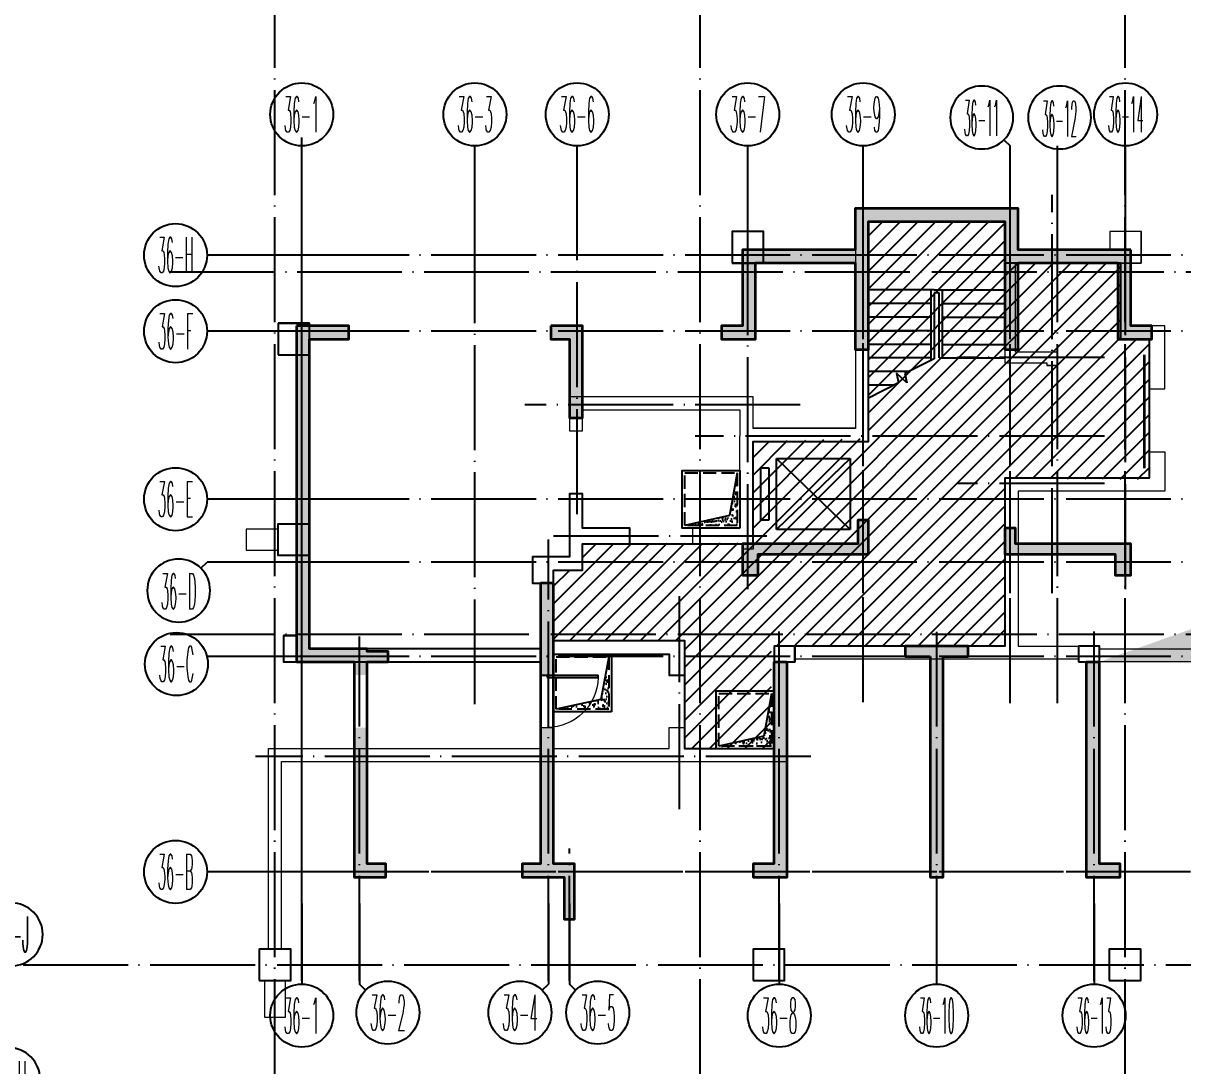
# Model space of a CAD drawing. Extents: x 115549 to 768939, y -502199 to 402497.
# Drawn here: x 383085 to 405184, y -378447 to -358583 of the extents above; entities that cross this region are included whole.
import ezdxf
from ezdxf.enums import TextEntityAlignment as Align

# ---------------------------------------------------------------- set-up
doc = ezdxf.new("R2010")
doc.units = 0
doc.header["$LTSCALE"] = 1000
doc.header["$MEASUREMENT"] = 0
doc.linetypes.add('DASH', pattern=[0.35, 0.25, -0.1])
doc.linetypes.add('DOTE', pattern=[2.42, 2, -0.2, 0.02, -0.2])
for name, color, linetype in [('AXIS', 3, 'Continuous'), ('AXIS_TEXT', 7, 'Continuous'), ('COLUMN', 9, 'Continuous'), ('DOOR_FIRE', 144, 'Continuous'), ('DOTE', 16, 'DOTE'), ('STAIR', 50, 'Continuous'), ('人防集水坑', 6, 'Continuous')]:
    doc.layers.add(name, color=color, linetype=linetype)
for name, color, linetype, lineweight in [('renWALL', 8, 'Continuous', 9), ('WALL', 150, 'Continuous', 30), ('主楼剪力墙', 212, 'Continuous', 5), ('砼墙', 3, 'Continuous', 35)]:
    doc.layers.add(name, color=color, linetype=linetype, lineweight=lineweight)
doc.styles.add('_TCH_AXIS', font='COMPLEX', dxfattribs={"bigfont": 'GBCBIG'})
doc.styles.add('COMPLEX', font='COMPLEX')

# ---------------------------------------------------------------- blocks, each defined once
blk = doc.blocks.new('qiangzh3333')
at = {"layer": 'COLUMN', "color": 8}
for points in [[(503201211, 3697141366), (503201811, 3697141366), (503201811, 3697141966), (503201211, 3697141966)], [(503192561, 3697139616), (503193161, 3697139616), (503193161, 3697140216), (503192561, 3697140216)], [(503202011, 3697133766), (503202411, 3697133766), (503202411, 3697134066), (503202011, 3697134066)], [(503207811, 3697133766), (503208211, 3697133766), (503208211, 3697134066), (503207811, 3697134066)], [(503192201, 3697127696), (503192801, 3697127696), (503192801, 3697128296), (503192201, 3697128296)], [(503201611, 3697127696), (503202211, 3697127696), (503202211, 3697128296), (503201611, 3697128296)], [(503208401, 3697127696), (503209001, 3697127696), (503209001, 3697128296), (503208401, 3697128296)]]:
    blk.add_lwpolyline(points, close=True, dxfattribs=at)
for points in [[(503208411, 3697141366), (503208611, 3697141366)], [(503193161, 3697133766), (503197561, 3697133766), (503197561, 3697133516), (503197811, 3697133516), (503197811, 3697133866), (503197811, 3697133916), (503200011, 3697133916), (503200011, 3697133516), (503200311, 3697133516), (503200311, 3697134166), (503197811, 3697134166), (503197811, 3697135266), (503197811, 3697135266), (503197811, 3697135516), (503198361, 3697135516), (503198361, 3697136016), (503199261, 3697136016), (503199261, 3697136316), (503198361, 3697136316), (503198361, 3697136966), (503198111, 3697136966), (503198111, 3697136166), (503198111, 3697135766), (503197811, 3697135766)], [(503197811, 3697135766), (503197411, 3697135766), (503197411, 3697135266), (503197561, 3697135266), (503197561, 3697134016), (503193161, 3697134016), (503193161, 3697134266), (503193161, 3697134266), (503193161, 3697135796), (503193161, 3697135796), (503192561, 3697135796), (503192561, 3697136396), (503193161, 3697136396), (503193161, 3697135796)], [(503192911, 3697135796), (503192911, 3697134266), (503192661, 3697134266), (503192661, 3697133766), (503193161, 3697133766)]]:
    blk.add_lwpolyline(points, dxfattribs=at)
at = {"layer": 'renWALL', "color": 8}
for points in [[(503208611, 3697141366), (503209011, 3697141366), (503209011, 3697141966), (503208411, 3697141966), (503208411, 3697141616), (503206661, 3697141616), (503206661, 3697142406), (503203561, 3697142406), (503203561, 3697138216), (503201611, 3697138216), (503201611, 3697138816), (503198111, 3697138816), (503198111, 3697138166), (503198361, 3697138166), (503198361, 3697138566), (503201361, 3697138566), (503201361, 3697138066)], [(503201611, 3697136166), (503201611, 3697137966), (503203811, 3697137966), (503203811, 3697142156), (503206411, 3697142156), (503206411, 3697141366), (503206411, 3697139466), (503207211, 3697139466), (503207211, 3697139416), (503207411, 3697139416), (503207411, 3697139666), (503206611, 3697139666), (503206611, 3697141366)], [(503208411, 3697141366), (503206411, 3697141366)], [(503208611, 3697139916), (503209161, 3697139916), (503209161, 3697138966), (503209461, 3697138966), (503209461, 3697140166), (503208861, 3697140166)], [(503201611, 3697136166), (503201611, 3697135916), (503201411, 3697135916), (503201411, 3697136016), (503200461, 3697136016), (503200461, 3697136316), (503201361, 3697136316), (503201361, 3697138066)], [(503207311, 3697137267), (503209161, 3697137267), (503209161, 3697137766), (503209461, 3697137766), (503209461, 3697137017), (503207311, 3697137017), (503206661, 3697137017), (503206661, 3697135816), (503206661, 3697134066), (503207811, 3697134066), (503207811, 3697133816), (503206511, 3697133816), (503202411, 3697133816)], [(503202411, 3697134066), (503206411, 3697134066), (503206411, 3697135816), (503206411, 3697137267)], [(503192561, 3697136296), (503191951, 3697136296), (503191951, 3697135896), (503192561, 3697135896)], [(503192376, 3697128296), (503192376, 3697132116), (503197561, 3697132116), (503197561, 3697132516), (503197811, 3697132516), (503197811, 3697132116), (503200011, 3697132116), (503200011, 3697132516), (503200311, 3697132516), (503200311, 3697132116), (503202011, 3697132116), (503202011, 3697134066)], [(503197561, 3697134016), (503197561, 3697134016)], [(503208211, 3697134016), (503216111, 3697134016), (503217111, 3697134016), (503217111, 3697133766), (503216111, 3697133766), (503208211, 3697133766)], [(503192626, 3697128296), (503192626, 3697131866), (503197711, 3697131866), (503200211, 3697131866), (503202261, 3697131866), (503202261, 3697133766)], [(503192301, 3697127696), (503192301, 3697127000), (503192701, 3697127000), (503192701, 3697127696)]]:
    blk.add_lwpolyline(points, dxfattribs=at)
blk = doc.blocks.new('zhuloujlqtiangchong')
at = {"layer": '主楼剪力墙'}
h = blk.add_hatch(color=253, dxfattribs=at)
h.dxf.hatch_style = 1
h.paths.add_polyline_path([(826057, 609471), (826057, 607821), (826057, 605271), (826307, 605271), (826307, 607821), (826307, 609471), (826782, 609471), (826782, 609671), (826182, 609671), (825582, 609671), (825582, 609471)], flags=17)
h.paths.add_polyline_path([(822782, 611271), (822782, 611421), (824882, 611421), (824882, 612071), (824682, 612071), (824682, 611621), (822482, 611621), (822482, 611271), (822482, 611021), (822782, 611021)])
h.paths.add_polyline_path([(829882, 617221), (828432, 617221), (827732, 617221), (827732, 618011), (824632, 618011), (824632, 617221), (823932, 617221), (822482, 617221), (822482, 616871), (822482, 615771), (822082, 615771), (822082, 615521), (822732, 615521), (822732, 616971), (823932, 616971), (824632, 616971), (824632, 615321), (824882, 615321), (824882, 617121), (824882, 617761), (827482, 617761), (827482, 617121), (827482, 615321), (827732, 615321), (827732, 616971), (828432, 616971), (829632, 616971), (829632, 616871), (829632, 615521), (830282, 615521), (830282, 615771), (829882, 615771), (829882, 616871)])
h.paths.add_polyline_path([(829882, 611271), (829882, 611621), (828382, 611621), (827682, 611621), (827682, 611921), (827482, 611921), (827482, 611421), (828382, 611421), (829582, 611421), (829582, 611271), (829582, 611021), (829882, 611021)])
h.paths.add_polyline_path([(833182, 615521), (833532, 615521), (833532, 615771), (832932, 615771), (832932, 614021), (833182, 614021)])
h.paths.add_polyline_path([(838182, 611171), (838182, 609621), (837182, 609621), (837182, 609371), (838282, 609371), (839382, 609371), (839382, 609621), (838382, 609621), (838382, 611171), (838582, 611171), (838582, 611371), (838282, 611371), (837982, 611371), (837982, 611171)])
h.paths.add_polyline_path([(837282, 605271), (837282, 607021), (837082, 607021), (837082, 605521), (836682, 605521), (836682, 605271)], flags=17)
h.paths.add_polyline_path([(818832, 615771), (818832, 615521), (819182, 615521), (819182, 614021), (819432, 614021), (819432, 615771)])
h.paths.add_polyline_path([(854082, 617221), (852632, 617221), (851932, 617221), (851932, 618011), (848832, 618011), (848832, 617221), (848132, 617221), (846682, 617221), (846682, 616871), (846682, 615771), (846282, 615771), (846282, 615521), (846932, 615521), (846932, 616971), (848132, 616971), (848832, 616971), (848832, 615321), (849082, 615321), (849082, 617121), (849082, 617761), (851682, 617761), (851682, 617121), (851682, 615321), (851932, 615321), (851932, 616971), (852632, 616971), (853832, 616971), (853832, 615521), (854482, 615521), (854482, 615771), (854082, 615771), (854082, 616871)])
h.paths.add_polyline_path([(848182, 611421), (849082, 611421), (849082, 611921), (848882, 611921), (848882, 611621), (848182, 611621), (846682, 611621), (846682, 611271), (846682, 611021), (846982, 611021), (846982, 611271), (846982, 611421)])
h.paths.add_polyline_path([(843032, 615771), (843032, 615521), (843382, 615521), (843382, 614021), (843632, 614021), (843632, 615771)])
h.paths.add_polyline_path([(839882, 605271), (839882, 605521), (839482, 605521), (839482, 607021), (839282, 607021), (839282, 605271)], flags=17)
h.paths.add_polyline_path([(850982, 609471), (850982, 609671), (850382, 609671), (849782, 609671), (849782, 609471), (850257, 609471), (850257, 607821), (850257, 605271), (850507, 605271), (850507, 607821), (850507, 609471)], flags=17)
h.paths.add_polyline_path([(854082, 611271), (854082, 611621), (851882, 611621), (851882, 612071), (851682, 612071), (851682, 611421), (853782, 611421), (853782, 611271), (853782, 611021), (854082, 611021)])
h.paths.add_polyline_path([(857382, 615521), (857732, 615521), (857732, 615771), (857132, 615771), (857132, 614021), (857382, 614021)])
h.paths.add_polyline_path([(838157, 615521), (838157, 613871), (838407, 613871), (838407, 615521), (839182, 615521), (839182, 615771), (837382, 615771), (837382, 615521)])
edge = h.paths.add_edge_path()
edge.add_line((823082, 609371), (823082, 605521))
edge.add_line((823082, 605521), (822682, 605521))
edge.add_line((822682, 605521), (822682, 605271))
edge.add_line((822682, 605271), (823332, 605271))
edge.add_line((823332, 605271), (823332, 609371))
edge.add_line((829032, 609371), (829032, 605271))
edge.add_line((829032, 605271), (829682, 605271))
edge.add_line((829682, 605271), (829682, 605521))
edge.add_line((829682, 605521), (829282, 605521))
edge.add_line((829282, 605521), (829282, 609371))
edge.add_line((833482, 610871), (833482, 609471))
edge.add_line((833482, 609471), (833482, 607021))
edge.add_line((833482, 607021), (833482, 605521))
edge.add_line((833482, 605521), (833182, 605521))
edge.add_line((833182, 605521), (832032, 605521))
edge.add_line((832032, 605521), (832032, 605271))
edge.add_line((832032, 605271), (833082, 605271))
edge.add_line((833082, 605271), (833082, 604471))
edge.add_line((833082, 604471), (833282, 604471))
edge.add_line((833282, 604471), (833282, 605271))
edge.add_line((833282, 605271), (833582, 605271))
edge.add_line((833582, 605271), (834082, 605271))
edge.add_line((834082, 605271), (834082, 605521))
edge.add_line((834082, 605521), (833732, 605521))
edge.add_line((833732, 605521), (833732, 607021))
edge.add_line((833732, 607021), (833732, 609471))
edge.add_line((833732, 609471), (833732, 610871))
edge.add_line((847282, 609371), (847282, 605521))
edge.add_line((847282, 605521), (846882, 605521))
edge.add_line((846882, 605521), (846882, 605271))
edge.add_line((846882, 605271), (847532, 605271))
edge.add_line((847532, 605271), (847532, 609371))
edge.add_line((842832, 610871), (842832, 609471))
edge.add_line((842832, 609471), (842832, 607021))
edge.add_line((842832, 607021), (842832, 605521))
edge.add_line((842832, 605521), (842482, 605521))
edge.add_line((842482, 605521), (842482, 605271))
edge.add_line((842482, 605271), (842982, 605271))
edge.add_line((842982, 605271), (843282, 605271))
edge.add_line((843282, 605271), (843282, 604471))
edge.add_line((843282, 604471), (843482, 604471))
edge.add_line((843482, 604471), (843482, 605521))
edge.add_line((843482, 605521), (843082, 605521))
edge.add_line((843082, 605521), (843082, 607021))
edge.add_line((843082, 607021), (843082, 609471))
edge.add_line((843082, 609471), (843082, 610871))
edge.add_line((857682, 610871), (857682, 609471))
edge.add_line((857682, 609471), (857682, 607021))
edge.add_line((857682, 607021), (857682, 605521))
edge.add_line((857682, 605521), (857382, 605521))
edge.add_line((857382, 605521), (856332, 605521))
edge.add_line((856332, 605521), (856332, 605271))
edge.add_line((856332, 605271), (857282, 605271))
edge.add_line((857282, 605271), (857282, 604471))
edge.add_line((857282, 604471), (857482, 604471))
edge.add_line((857482, 604471), (857482, 605271))
edge.add_line((857482, 605271), (857782, 605271))
edge.add_line((857782, 605271), (858282, 605271))
edge.add_line((858282, 605271), (858282, 605521))
edge.add_line((858282, 605521), (857932, 605521))
edge.add_line((857932, 605521), (857932, 607021))
edge.add_line((857932, 607021), (857932, 609471))
edge.add_line((857932, 609471), (857932, 610871))
edge.add_line((853232, 609371), (853232, 605271))
edge.add_line((853232, 605271), (853882, 605271))
edge.add_line((853882, 605271), (853882, 605521))
edge.add_line((853882, 605521), (853482, 605521))
edge.add_line((853482, 605521), (853482, 609371))
h.paths.add_polyline_path([(861232, 608024), (861482, 608024), (861482, 609371), (862582, 609371), (862582, 615771), (861582, 615771), (861582, 615521), (862332, 615521), (862332, 609621), (861232, 609621), (861232, 609571), (860832, 609571), (860832, 609371), (861232, 609371)])
h.paths.add_polyline_path([(861482, 607224), (861232, 607224), (861232, 605521), (860882, 605521), (860882, 605271), (861482, 605271)])
h.paths.add_polyline_path([(815082, 609121), (815332, 609121), (815332, 609371), (815732, 609371), (815732, 609571), (815332, 609571), (815332, 609621), (814232, 609621), (814232, 615521), (814982, 615521), (814982, 615771), (813982, 615771), (813982, 609371), (815082, 609371)])
h.paths.add_polyline_path([(815332, 608121), (815082, 608121), (815082, 605271), (815682, 605271), (815682, 605521), (815332, 605521)])
h.paths.add_polyline_path([(818882, 608121), (818632, 608121), (818632, 605521), (818282, 605521), (818282, 605271), (819082, 605271), (819082, 604471), (819282, 604471), (819282, 605521), (818882, 605521)])
h.paths.add_polyline_path([(818632, 609121), (818882, 609121), (818882, 610871), (818632, 610871)])
h = blk.add_hatch(color=253, dxfattribs=at)
h.dxf.hatch_style = 1
h.paths.add_polyline_path([(826057, 609471), (826057, 607821), (826057, 605271), (826307, 605271), (826307, 607821), (826307, 609471), (826782, 609471), (826782, 609671), (826182, 609671), (825582, 609671), (825582, 609471)])
h.paths.add_polyline_path([(822782, 611271), (822782, 611421), (824882, 611421), (824882, 612071), (824682, 612071), (824682, 611621), (822482, 611621), (822482, 611271), (822482, 611021), (822782, 611021)])
h.paths.add_polyline_path([(829882, 611271), (829882, 611621), (828382, 611621), (827682, 611621), (827682, 611921), (827482, 611921), (827482, 611421), (828382, 611421), (829582, 611421), (829582, 611271), (829582, 611021), (829882, 611021)])
h.paths.add_polyline_path([(838182, 611171), (838182, 609621), (837182, 609621), (837182, 609371), (838282, 609371), (839382, 609371), (839382, 609621), (838382, 609621), (838382, 611171), (838582, 611171), (838582, 611371), (838282, 611371), (837982, 611371), (837982, 611171)])
h.paths.add_polyline_path([(837282, 605271), (837282, 607021), (837082, 607021), (837082, 605521), (836682, 605521), (836682, 605271)])
h.paths.add_polyline_path([(848182, 611421), (849082, 611421), (849082, 611921), (848882, 611921), (848882, 611621), (848182, 611621), (846682, 611621), (846682, 611271), (846682, 611021), (846982, 611021), (846982, 611271), (846982, 611421)])
h.paths.add_polyline_path([(839882, 605271), (839882, 605521), (839482, 605521), (839482, 607021), (839282, 607021), (839282, 605271)])
h.paths.add_polyline_path([(850982, 609471), (850982, 609671), (850382, 609671), (849782, 609671), (849782, 609471), (850257, 609471), (850257, 607821), (850257, 605271), (850507, 605271), (850507, 607821), (850507, 609471)])
h.paths.add_polyline_path([(854082, 611271), (854082, 611621), (851882, 611621), (851882, 612071), (851682, 612071), (851682, 611421), (853782, 611421), (853782, 611271), (853782, 611021), (854082, 611021)])
h.paths.add_polyline_path([(857682, 610871), (857932, 610871), (857932, 609471), (857932, 607021), (857932, 605521), (858282, 605521), (858282, 605271), (857782, 605271), (857482, 605271), (857482, 604471), (857282, 604471), (857282, 605271), (856332, 605271), (856332, 605521), (857382, 605521), (857682, 605521), (857682, 607021), (857682, 609471)])
h.paths.add_polyline_path([(853232, 609371), (853482, 609371), (853482, 605521), (853882, 605521), (853882, 605271), (853232, 605271)])
h.paths.add_polyline_path([(847282, 609371), (847532, 609371), (847532, 605271), (846882, 605271), (846882, 605521), (847282, 605521)])
h.paths.add_polyline_path([(842832, 610871), (843082, 610871), (843082, 609471), (843082, 607021), (843082, 605521), (843482, 605521), (843482, 604471), (843282, 604471), (843282, 605271), (842982, 605271), (842482, 605271), (842482, 605521), (842832, 605521), (842832, 607021), (842832, 609471)])
h.paths.add_polyline_path([(833482, 610871), (833732, 610871), (833732, 609471), (833732, 607021), (833732, 605521), (834082, 605521), (834082, 605271), (833582, 605271), (833282, 605271), (833282, 604471), (833082, 604471), (833082, 605271), (832032, 605271), (832032, 605521), (833182, 605521), (833482, 605521), (833482, 607021), (833482, 609471)])
h.paths.add_polyline_path([(829032, 609371), (829282, 609371), (829282, 605521), (829682, 605521), (829682, 605271), (829032, 605271)])
h.paths.add_polyline_path([(823082, 609371), (823332, 609371), (823332, 605271), (822682, 605271), (822682, 605521), (823082, 605521)])
blk = doc.blocks.new('asdfqwer')
at = {"ltscale": 10}
h = blk.add_hatch(dxfattribs=at)
h.set_pattern_fill('AR-SAND', color=6, scale=50, style=0)
h.set_pattern_definition([(37.5, (0, 0), (-4.000078, 122.35331), [0, -96.52, 0, -107.95, 0, -103.1875]), (7.5, (0, 0), (112.38082, 179.206275), [0, -52.07, 0, -86.995, 0, -33.3375]), (327.5, (-78.1, 0), (197.748093, 0.359296), [0, -31.75, 0, -114.3, 0, -149.225]), (317.5, (-78.1, 0), (190.889113, 55.73233), [0, -15.875, 0, -74.93, 0, -85.725])])
h.paths.add_polyline_path([(477311, 229084), (476311, 229084), (476311, 228084), (476458, 228897)])
at = {"color": 6}
for p, q in [((476458, 228897), (477311, 229084)), ((476311, 228084), (476458, 228897))]:
    blk.add_line(p, q, dxfattribs=at)
blk.add_lwpolyline([(476261, 229134), (477361, 229134), (477361, 228034), (476261, 228034)], close=True, dxfattribs=at)
at = {"color": 6, "linetype": 'DASH'}
blk.add_lwpolyline([(476311, 229084), (477311, 229084), (477311, 228084), (476311, 228084)], close=True, dxfattribs=at)
blk = doc.blocks.new('$DorLib2D$00000001')
for p, q in [((0.45, 0.975), (0.5, 0.975)), ((0.45, 0), (0.45, 0.975)), ((0.5, 0), (0.5, 0.975)), ((0.5, 0), (0.45, 0))]:
    blk.add_line(p, q)
at = {"lineweight": 13}
blk.add_arc((0.475, 0), 0.975, 91.4693, 180, dxfattribs=at)
blk = doc.blocks.new('_AXISO')
blk.add_circle((0, 0), 0.5)
at = {"layer": 'AXIS_TEXT', "style": 'COMPLEX', "width": 1.041667}
blk.add_attdef('A', text='', height=0.56, dxfattribs=at).set_placement((-0.25, -0.28), (0.25, -0.28), align=Align.FIT)
blk = doc.blocks.new('36-8')
at = {"layer": 'AXIS'}
for p, q in [((2278603, -1099330), (2278603, -1100868)), ((2279703, -1099330), (2279703, -1100868)), ((2279703, -1099330), (2279703, -1100868)), ((2283303, -1099330), (2283303, -1100868)), ((2283303, -1099330), (2283303, -1100868)), ((2283703, -1099330), (2283703, -1100868)), ((2287703, -1099330), (2287703, -1100868)), ((2290703, -1099330), (2290703, -1100868)), ((2293703, -1099330), (2293703, -1100868)), ((2279820, -1100985), (2279703, -1100868)), ((2283186, -1100985), (2283303, -1100868)), ((2283820, -1100985), (2283703, -1100868))]:
    blk.add_line(p, q, dxfattribs=at)
ref = blk.add_blockref('_AXISO', (2278603, -1101468), dxfattribs=dict(at, xscale=1200, yscale=1200, zscale=1200))
ref.add_attrib('A', '36-1', dxfattribs={"layer": 'AXIS_TEXT', "height": 678.8, "style": '_TCH_AXIS', "width": 0.283784}).set_placement((2278264, -1101808), (2278943, -1101808), align=Align.FIT)
ref = blk.add_blockref('_AXISO', (2280245, -1101410), dxfattribs=dict(at, xscale=1200, yscale=1200, zscale=1200))
ref.add_attrib('A', '36-2', dxfattribs={"layer": 'AXIS_TEXT', "height": 678.8, "style": '_TCH_AXIS', "width": 0.265823}).set_placement((2279905, -1101749), (2280584, -1101749), align=Align.FIT)
ref = blk.add_blockref('_AXISO', (2282762, -1101410), dxfattribs=dict(at, xscale=1200, yscale=1200, zscale=1200))
ref.add_attrib('A', '36-4', dxfattribs={"layer": 'AXIS_TEXT', "height": 678.8, "style": '_TCH_AXIS', "width": 0.259259}).set_placement((2282422, -1101749), (2283101, -1101749), align=Align.FIT)
ref = blk.add_blockref('_AXISO', (2284245, -1101410), dxfattribs=dict(at, xscale=1200, yscale=1200, zscale=1200))
ref.add_attrib('A', '36-5', dxfattribs={"layer": 'AXIS_TEXT', "height": 678.8, "style": '_TCH_AXIS', "width": 0.265823}).set_placement((2283905, -1101749), (2284584, -1101749), align=Align.FIT)
ref = blk.add_blockref('_AXISO', (2287703, -1101468), dxfattribs=dict(at, xscale=1200, yscale=1200, zscale=1200))
ref.add_attrib('A', '36-8', dxfattribs={"layer": 'AXIS_TEXT', "height": 678.8, "style": '_TCH_AXIS', "width": 0.265823}).set_placement((2287364, -1101808), (2288043, -1101808), align=Align.FIT)
ref = blk.add_blockref('_AXISO', (2290703, -1101468), dxfattribs=dict(at, xscale=1200, yscale=1200, zscale=1200))
ref.add_attrib('A', '36-10', dxfattribs={"layer": 'AXIS_TEXT', "height": 678.8, "style": '_TCH_AXIS', "width": 0.223404}).set_placement((2290364, -1101808), (2291043, -1101808), align=Align.FIT)
ref = blk.add_blockref('_AXISO', (2293703, -1101468), dxfattribs=dict(at, xscale=1200, yscale=1200, zscale=1200))
ref.add_attrib('A', '36-13', dxfattribs={"layer": 'AXIS_TEXT', "height": 678.8, "style": '_TCH_AXIS', "width": 0.223404}).set_placement((2293364, -1101808), (2294043, -1101808), align=Align.FIT)
blk = doc.blocks.new('36-14')
at = {"layer": 'AXIS'}
for p, q in [((2271717, -1117220), (2268717, -1117220)), ((2271717, -1117220), (2268717, -1117220)), ((2271717, -1117220), (2268717, -1117220)), ((2271717, -1117220), (2268717, -1117220)), ((2271717, -1118670), (2268717, -1118670)), ((2271717, -1118670), (2268717, -1118670)), ((2271717, -1118670), (2268717, -1118670)), ((2271717, -1121870), (2268717, -1121870)), ((2271717, -1121870), (2268717, -1121870)), ((2268600, -1123187), (2268717, -1123070)), ((2271717, -1123070), (2268717, -1123070)), ((2271717, -1123070), (2268717, -1123070)), ((2271717, -1124870), (2268717, -1124870)), ((2271717, -1124870), (2268717, -1124870)), ((2271717, -1128970), (2268717, -1128970)), ((2271717, -1128970), (2268717, -1128970))]:
    blk.add_line(p, q, dxfattribs=at)
ref = blk.add_blockref('_AXISO', (2268117, -1117220), dxfattribs=dict(at, xscale=1200, yscale=1200, zscale=1200))
ref.add_attrib('A', '36-H', dxfattribs={"layer": 'AXIS_TEXT', "height": 678.8, "style": '_TCH_AXIS', "width": 0.247059}).set_placement((2267778, -1117559), (2268457, -1117559), align=Align.FIT)
ref = blk.add_blockref('_AXISO', (2268117, -1118670), dxfattribs=dict(at, xscale=1200, yscale=1200, zscale=1200))
ref.add_attrib('A', '36-F', dxfattribs={"layer": 'AXIS_TEXT', "height": 678.8, "style": '_TCH_AXIS', "width": 0.259259}).set_placement((2267778, -1119009), (2268457, -1119009), align=Align.FIT)
ref = blk.add_blockref('_AXISO', (2268117, -1121870), dxfattribs=dict(at, xscale=1200, yscale=1200, zscale=1200))
ref.add_attrib('A', '36-E', dxfattribs={"layer": 'AXIS_TEXT', "height": 678.8, "style": '_TCH_AXIS', "width": 0.259259}).set_placement((2267778, -1122209), (2268457, -1122209), align=Align.FIT)
ref = blk.add_blockref('_AXISO', (2268176, -1123611), dxfattribs=dict(at, xscale=-1200, yscale=1200, zscale=1200, rotation=180))
ref.add_attrib('A', '36-D', dxfattribs={"layer": 'AXIS_TEXT', "height": 678.8, "style": '_TCH_AXIS', "width": 0.256098}).set_placement((2267837, -1123965), (2268515, -1123965), align=Align.FIT)
ref = blk.add_blockref('_AXISO', (2268134, -1125011), dxfattribs=dict(at, xscale=1200, yscale=1200, zscale=1200))
ref.add_attrib('A', '36-C', dxfattribs={"layer": 'AXIS_TEXT', "height": 678.8, "style": '_TCH_AXIS', "width": 0.2625}).set_placement((2267795, -1125351), (2268474, -1125351), align=Align.FIT)
ref = blk.add_blockref('_AXISO', (2268117, -1128970), dxfattribs=dict(at, xscale=1200, yscale=1200, zscale=1200))
ref.add_attrib('A', '36-B', dxfattribs={"layer": 'AXIS_TEXT', "height": 678.8, "style": '_TCH_AXIS', "width": 0.256098}).set_placement((2267778, -1129309), (2268457, -1129309), align=Align.FIT)
blk = doc.blocks.new('31-4')
at = {"layer": 'AXIS'}
for p, q in [((2486657, -845714), (2490657, -845714)), ((2490774, -848797), (2490657, -848914)), ((2486657, -848914), (2490657, -848914)), ((2486657, -850414), (2490657, -850414)), ((2490774, -850531), (2490657, -850414)), ((2486657, -854014), (2490657, -854014)), ((2490774, -853897), (2490657, -854014)), ((2486657, -855414), (2490657, -855414)), ((2490774, -855297), (2490657, -855414)), ((2486657, -856564), (2490657, -856564)), ((2490657, -859764), (2490864, -859525)), ((2486657, -859764), (2490657, -859764)), ((2486657, -860564), (2490657, -860564))]:
    blk.add_line(p, q, dxfattribs=at)
ref = blk.add_blockref('_AXISO', (2491249, -845615), dxfattribs=dict(at, xscale=-1200, yscale=1200, zscale=1200))
ref.add_attrib('A', '31-J', dxfattribs={"layer": 'AXIS_TEXT', "height": 678.8, "style": '_TCH_AXIS', "width": 0.295775}).set_placement((2490909, -845954), (2491588, -845954), align=Align.FIT)
ref = blk.add_blockref('_AXISO', (2491198, -848372), dxfattribs=dict(at, xscale=-1200, yscale=1200, zscale=1200))
ref.add_attrib('A', '31-H', dxfattribs={"layer": 'AXIS_TEXT', "height": 678.8, "style": '_TCH_AXIS', "width": 0.2625}).set_placement((2490859, -848712), (2491538, -848712), align=Align.FIT)
ref = blk.add_blockref('_AXISO', (2491198, -850955), dxfattribs=dict(at, xscale=1200, yscale=1200, zscale=1200, rotation=180))
ref.add_attrib('A', '31-G', dxfattribs={"layer": 'AXIS_TEXT', "height": 678.8, "style": '_TCH_AXIS', "width": 0.269231}).set_placement((2490859, -851305), (2491538, -851305), align=Align.FIT)
ref = blk.add_blockref('_AXISO', (2491198, -853472), dxfattribs=dict(at, xscale=-1200, yscale=1200, zscale=1200))
ref.add_attrib('A', '31-F', dxfattribs={"layer": 'AXIS_TEXT', "height": 678.8, "style": '_TCH_AXIS', "width": 0.276316}).set_placement((2490859, -853812), (2491538, -853812), align=Align.FIT)
ref = blk.add_blockref('_AXISO', (2491198, -854872), dxfattribs=dict(at, xscale=-1200, yscale=1200, zscale=1200))
ref.add_attrib('A', '31-E', dxfattribs={"layer": 'AXIS_TEXT', "height": 678.8, "style": '_TCH_AXIS', "width": 0.276316}).set_placement((2490859, -855212), (2491538, -855212), align=Align.FIT)
ref = blk.add_blockref('_AXISO', (2491257, -856581), dxfattribs=dict(at, xscale=-1200, yscale=1200, zscale=1200))
ref.add_attrib('A', '31-D', dxfattribs={"layer": 'AXIS_TEXT', "height": 678.8, "style": '_TCH_AXIS', "width": 0.272727}).set_placement((2490917, -856921), (2491596, -856921), align=Align.FIT)
ref = blk.add_blockref('_AXISO', (2491257, -859072), dxfattribs=dict(at, xscale=1200, yscale=1200, zscale=1200, rotation=180))
ref.add_attrib('A', '31-C', dxfattribs={"layer": 'AXIS_TEXT', "height": 678.8, "style": '_TCH_AXIS', "width": 0.28}).set_placement((2490917, -859422), (2491596, -859422), align=Align.FIT)
ref = blk.add_blockref('_AXISO', (2491257, -860545), dxfattribs=dict(at, xscale=-1200, yscale=1200, zscale=1200))
ref.add_attrib('A', '31-B', dxfattribs={"layer": 'AXIS_TEXT', "height": 678.8, "style": '_TCH_AXIS', "width": 0.272727}).set_placement((2490917, -860884), (2491596, -860884), align=Align.FIT)
blk = doc.blocks.new('gangjinhunningtuqiang')
at = {"layer": '砼墙', "color": 8}
for p, q in [((818882, 610871), (818632, 610871)), ((823082, 609371), (823332, 609371)), ((829032, 609371), (829282, 609371))]:
    blk.add_line(p, q, dxfattribs=at)
for points in [[(829882, 617221), (828432, 617221), (827732, 617221), (827732, 618011), (824632, 618011), (824632, 617221), (823932, 617221), (822482, 617221), (822482, 616871), (822482, 615771), (822082, 615771), (822082, 615521), (822732, 615521), (822732, 616971), (823932, 616971), (824632, 616971), (824632, 615321), (824882, 615321), (824882, 617121), (824882, 617761), (827482, 617761), (827482, 617121), (827482, 615321), (827732, 615321), (827732, 616971), (828432, 616971), (829632, 616971), (829632, 616871), (829632, 615521), (830282, 615521), (830282, 615771), (829882, 615771), (829882, 616871)], [(813982, 615771), (813982, 613871), (813982, 609371), (815082, 609371), (815082, 609171), (815082, 607271), (815082, 605271), (815682, 605271), (815682, 605521), (815332, 605521), (815332, 607271), (815332, 609171), (815332, 609371), (815732, 609371), (815732, 609571), (815332, 609571), (815332, 609621), (814232, 609621), (814232, 613871), (814232, 615521), (814982, 615521), (814982, 615771)], [(818832, 615771), (818832, 615521), (819182, 615521), (819182, 614021), (819432, 614021), (819432, 615771)], [(822782, 611271), (822782, 611421), (824882, 611421), (824882, 612071), (824682, 612071), (824682, 611621), (822482, 611621), (822482, 611271), (822482, 611021), (822782, 611021)], [(829882, 611271), (829882, 611621), (828382, 611621), (827682, 611621), (827682, 611921), (827482, 611921), (827482, 611421), (828382, 611421), (829582, 611421), (829582, 611271), (829582, 611021), (829882, 611021)], [(826057, 609471), (826057, 607821), (826057, 605271), (826307, 605271), (826307, 607821), (826307, 609471), (826782, 609471), (826782, 609671), (826182, 609671), (825582, 609671), (825582, 609471)]]:
    blk.add_lwpolyline(points, close=True, dxfattribs=at)
for points in [[(818632, 610871), (818632, 609471), (818632, 607021), (818632, 605521), (818282, 605521), (818282, 605271), (818782, 605271), (819082, 605271), (819082, 604471), (819282, 604471), (819282, 605521), (818882, 605521), (818882, 607021), (818882, 609471), (818882, 610871)], [(823082, 609371), (823082, 605521), (822682, 605521), (822682, 605271), (823332, 605271), (823332, 609371)], [(829032, 609371), (829032, 605271), (829682, 605271), (829682, 605521), (829282, 605521), (829282, 609371)]]:
    blk.add_lwpolyline(points, dxfattribs=at)
blk = doc.blocks.new('saaaa')
at = {"layer": 'COLUMN', "color": 8}
for p, q in [((504869500, 3696202763), (504868900, 3696202763)), ((504868900, 3696202763), (504868900, 3696202163)), ((504869500, 3696202163), (504869500, 3696202763)), ((504868900, 3696202163), (504869500, 3696202163)), ((504876100, 3696202163), (504876300, 3696202163)), ((504860850, 3696201013), (504860250, 3696201013)), ((504860250, 3696201013), (504860250, 3696200413)), ((504860850, 3696200413), (504860850, 3696201013)), ((504860250, 3696200413), (504860850, 3696200413)), ((504866050, 3696197763), (504865800, 3696197763)), ((504865800, 3696197763), (504865800, 3696196963)), ((504866050, 3696197113), (504866050, 3696197763)), ((504860250, 3696196593), (504860250, 3696197193)), ((504860250, 3696197193), (504860850, 3696197193)), ((504860850, 3696197193), (504860850, 3696196593)), ((504866950, 3696197113), (504866050, 3696197113)), ((504866950, 3696196813), (504866950, 3696197113)), ((504865800, 3696196963), (504865800, 3696196563)), ((504866050, 3696196313), (504866050, 3696196813)), ((504866050, 3696196813), (504866950, 3696196813)), ((504860850, 3696196593), (504860250, 3696196593)), ((504860600, 3696196593), (504860600, 3696195063)), ((504860850, 3696195063), (504860850, 3696196593)), ((504860850, 3696196593), (504860850, 3696196593)), ((504865500, 3696196563), (504865100, 3696196563)), ((504865100, 3696196563), (504865100, 3696196063)), ((504865800, 3696196563), (504865500, 3696196563)), ((504865500, 3696196063), (504865500, 3696196313)), ((504865500, 3696196313), (504866050, 3696196313)), ((504865100, 3696196063), (504865250, 3696196063)), ((504865250, 3696196063), (504865250, 3696194813)), ((504865500, 3696194963), (504865500, 3696196063)), ((504865500, 3696196063), (504865500, 3696196063)), ((504860600, 3696195063), (504860350, 3696195063)), ((504860350, 3696195063), (504860350, 3696194563)), ((504860850, 3696194813), (504860850, 3696195063)), ((504860850, 3696195063), (504860850, 3696195063)), ((504868000, 3696194963), (504865500, 3696194963)), ((504868000, 3696194313), (504868000, 3696194963)), ((504865250, 3696194813), (504860850, 3696194813)), ((504865500, 3696194663), (504865500, 3696194713)), ((504865500, 3696194713), (504867700, 3696194713)), ((504867700, 3696194713), (504867700, 3696194313)), ((504870100, 3696194863), (504869700, 3696194863)), ((504869700, 3696194863), (504869700, 3696194563)), ((504870100, 3696194563), (504870100, 3696194863)), ((504875900, 3696194863), (504875500, 3696194863)), ((504875500, 3696194863), (504875500, 3696194563)), ((504875900, 3696194563), (504875900, 3696194863)), ((504860350, 3696194563), (504860850, 3696194563)), ((504860850, 3696194563), (504865250, 3696194563)), ((504865250, 3696194563), (504865250, 3696194313)), ((504865500, 3696194313), (504865500, 3696194663)), ((504869700, 3696194563), (504870100, 3696194563)), ((504875500, 3696194563), (504875900, 3696194563)), ((504865250, 3696194313), (504865500, 3696194313)), ((504867700, 3696194313), (504868000, 3696194313)), ((504860490, 3696189093), (504859890, 3696189093)), ((504859890, 3696189093), (504859890, 3696188493)), ((504860490, 3696188493), (504860490, 3696189093)), ((504869900, 3696189093), (504869300, 3696189093)), ((504869300, 3696189093), (504869300, 3696188493)), ((504869900, 3696188493), (504869900, 3696189093)), ((504876690, 3696189093), (504876090, 3696189093)), ((504876090, 3696189093), (504876090, 3696188493)), ((504876690, 3696188493), (504876690, 3696189093)), ((504859890, 3696188493), (504860490, 3696188493)), ((504869300, 3696188493), (504869900, 3696188493)), ((504876090, 3696188493), (504876690, 3696188493))]:
    blk.add_line(p, q, dxfattribs=at)
at = {"layer": 'renWALL', "color": 8}
for p, q in [((504874350, 3696203203), (504871250, 3696203203)), ((504871250, 3696203203), (504871250, 3696199013)), ((504874350, 3696202413), (504874350, 3696203203)), ((504871500, 3696198763), (504871500, 3696202953)), ((504871500, 3696202953), (504874100, 3696202953)), ((504874100, 3696202953), (504874100, 3696202163)), ((504876700, 3696202763), (504876100, 3696202763)), ((504876100, 3696202763), (504876100, 3696202413)), ((504876700, 3696202163), (504876700, 3696202763)), ((504876100, 3696202413), (504874350, 3696202413)), ((504874100, 3696202163), (504874100, 3696200263)), ((504876100, 3696202163), (504874100, 3696202163)), ((504874300, 3696200463), (504874300, 3696202163)), ((504876300, 3696202163), (504876700, 3696202163)), ((504877150, 3696200963), (504876550, 3696200963)), ((504877150, 3696199763), (504877150, 3696200963)), ((504876300, 3696200713), (504876850, 3696200713)), ((504876850, 3696200713), (504876850, 3696199763)), ((504875100, 3696200463), (504874300, 3696200463)), ((504875100, 3696200213), (504875100, 3696200463)), ((504874100, 3696200263), (504874900, 3696200263)), ((504874900, 3696200263), (504874900, 3696200213)), ((504874900, 3696200213), (504875100, 3696200213)), ((504876850, 3696199763), (504877150, 3696199763)), ((504869300, 3696199613), (504865800, 3696199613)), ((504865800, 3696199613), (504865800, 3696198963)), ((504869300, 3696199013), (504869300, 3696199613)), ((504866050, 3696198963), (504866050, 3696199363)), ((504866050, 3696199363), (504869050, 3696199363)), ((504869050, 3696199363), (504869050, 3696198863)), ((504865800, 3696198963), (504866050, 3696198963)), ((504871250, 3696199013), (504869300, 3696199013)), ((504869050, 3696197113), (504869050, 3696198863)), ((504869300, 3696196963), (504869300, 3696198763)), ((504869300, 3696198763), (504871500, 3696198763)), ((504876850, 3696198064), (504876850, 3696198563)), ((504876850, 3696198563), (504877150, 3696198563)), ((504877150, 3696198563), (504877150, 3696197814)), ((504874100, 3696196613), (504874100, 3696198064)), ((504875000, 3696198064), (504876850, 3696198064)), ((504875000, 3696197814), (504874350, 3696197814)), ((504874350, 3696197814), (504874350, 3696196613)), ((504877150, 3696197814), (504875000, 3696197814)), ((504868150, 3696196813), (504868150, 3696197113)), ((504868150, 3696197113), (504869050, 3696197113)), ((504860250, 3696197093), (504859640, 3696197093)), ((504859640, 3696197093), (504859640, 3696196693)), ((504869300, 3696196963), (504869300, 3696196713)), ((504859640, 3696196693), (504860250, 3696196693)), ((504869100, 3696196813), (504868150, 3696196813)), ((504869100, 3696196713), (504869100, 3696196813)), ((504869300, 3696196713), (504869100, 3696196713)), ((504874100, 3696194863), (504874100, 3696196613)), ((504874350, 3696196613), (504874350, 3696194863)), ((504865250, 3696194813), (504865250, 3696194813)), ((504869700, 3696192913), (504869700, 3696194863)), ((504870100, 3696194863), (504874100, 3696194863)), ((504874350, 3696194863), (504875500, 3696194863)), ((504875500, 3696194863), (504875500, 3696194613)), ((504875900, 3696194813), (504883800, 3696194813)), ((504869950, 3696192663), (504869950, 3696194563)), ((504874200, 3696194613), (504870100, 3696194613)), ((504875500, 3696194613), (504874200, 3696194613)), ((504883800, 3696194563), (504875900, 3696194563)), ((504865250, 3696192913), (504865250, 3696193313)), ((504865250, 3696193313), (504865500, 3696193313)), ((504865500, 3696193313), (504865500, 3696192913)), ((504867700, 3696192913), (504867700, 3696193313)), ((504867700, 3696193313), (504868000, 3696193313)), ((504868000, 3696193313), (504868000, 3696192913)), ((504860065, 3696189093), (504860065, 3696192913)), ((504860065, 3696192913), (504865250, 3696192913)), ((504865500, 3696192913), (504867700, 3696192913)), ((504868000, 3696192913), (504869700, 3696192913)), ((504860315, 3696189093), (504860315, 3696192663)), ((504860315, 3696192663), (504865400, 3696192663)), ((504865400, 3696192663), (504867900, 3696192663)), ((504867900, 3696192663), (504869950, 3696192663)), ((504859990, 3696188493), (504859990, 3696187797)), ((504860390, 3696187797), (504860390, 3696188493)), ((504859990, 3696187797), (504860390, 3696187797))]:
    blk.add_line(p, q, dxfattribs=at)
blk = doc.blocks.new('36-2')
at = {"layer": 'AXIS'}
for p, q in [((2291986, -1073004), (2292103, -1073121)), ((2278603, -1074936), (2278603, -1073121)), ((2278603, -1074936), (2278603, -1073121)), ((2281903, -1074936), (2281903, -1073121)), ((2281903, -1074936), (2281903, -1073121)), ((2283853, -1074936), (2283853, -1073121)), ((2283853, -1074936), (2283853, -1073121)), ((2287103, -1074936), (2287103, -1073121)), ((2287103, -1074936), (2287103, -1073121)), ((2289303, -1074936), (2289303, -1073121)), ((2289303, -1074936), (2289303, -1073121)), ((2292103, -1074936), (2292103, -1073121)), ((2292103, -1074936), (2292103, -1073121)), ((2292103, -1074659), (2292103, -1073121)), ((2292103, -1074659), (2292103, -1073121)), ((2293003, -1074936), (2293003, -1073121)), ((2293003, -1074936), (2293003, -1073178)), ((2294303, -1074936), (2294303, -1073121)), ((2294303, -1074936), (2294303, -1073121))]:
    blk.add_line(p, q, dxfattribs=at)
at = {"layer": 'DOTE', "color": 8}
blk.add_line((2292103, -1072838), (2292103, -1072813), dxfattribs=at)
at = {"layer": 'AXIS'}
ref = blk.add_blockref('_AXISO', (2278603, -1072521), dxfattribs=dict(at, xscale=1200, yscale=1200, zscale=1200))
ref.add_attrib('A', '36-1', dxfattribs={"layer": 'AXIS_TEXT', "height": 678.8, "style": '_TCH_AXIS', "width": 0.283784}).set_placement((2278264, -1072861), (2278943, -1072861), align=Align.FIT)
ref = blk.add_blockref('_AXISO', (2281903, -1072521), dxfattribs=dict(at, xscale=1200, yscale=1200, zscale=1200))
ref.add_attrib('A', '36-3', dxfattribs={"layer": 'AXIS_TEXT', "height": 678.8, "style": '_TCH_AXIS', "width": 0.265823}).set_placement((2281564, -1072861), (2282243, -1072861), align=Align.FIT)
ref = blk.add_blockref('_AXISO', (2283853, -1072521), dxfattribs=dict(at, xscale=1200, yscale=1200, zscale=1200))
ref.add_attrib('A', '36-6', dxfattribs={"layer": 'AXIS_TEXT', "height": 678.8, "style": '_TCH_AXIS', "width": 0.265823}).set_placement((2283514, -1072861), (2284193, -1072861), align=Align.FIT)
ref = blk.add_blockref('_AXISO', (2287103, -1072521), dxfattribs=dict(at, xscale=1200, yscale=1200, zscale=1200))
ref.add_attrib('A', '36-7', dxfattribs={"layer": 'AXIS_TEXT', "height": 678.8, "style": '_TCH_AXIS', "width": 0.265823}).set_placement((2286764, -1072861), (2287443, -1072861), align=Align.FIT)
ref = blk.add_blockref('_AXISO', (2289303, -1072521), dxfattribs=dict(at, xscale=1200, yscale=1200, zscale=1200))
ref.add_attrib('A', '36-9', dxfattribs={"layer": 'AXIS_TEXT', "height": 678.8, "style": '_TCH_AXIS', "width": 0.265823}).set_placement((2288964, -1072861), (2289643, -1072861), align=Align.FIT)
ref = blk.add_blockref('_AXISO', (2291562, -1072580), dxfattribs=dict(at, xscale=-1200, yscale=1200, zscale=1200, rotation=180))
ref.add_attrib('A', '36-11', dxfattribs={"layer": 'AXIS_TEXT', "height": 678.8, "style": '_TCH_AXIS', "width": 0.235955}).set_placement((2291222, -1072929), (2291901, -1072929), align=Align.FIT)
ref = blk.add_blockref('_AXISO', (2293045, -1072580), dxfattribs=dict(at, xscale=-1200, yscale=1200, zscale=1200, rotation=180))
ref.add_attrib('A', '36-12', dxfattribs={"layer": 'AXIS_TEXT', "height": 678.8, "style": '_TCH_AXIS', "width": 0.223404}).set_placement((2292705, -1072943), (2293384, -1072943), align=Align.FIT)
ref = blk.add_blockref('_AXISO', (2294303, -1072521), dxfattribs=dict(at, xscale=1200, yscale=1200, zscale=1200))
ref.add_attrib('A', '36-14', dxfattribs={"layer": 'AXIS_TEXT', "height": 678.8, "style": '_TCH_AXIS', "width": 0.21875}).set_placement((2293964, -1072861), (2294643, -1072861), align=Align.FIT)
blk = doc.blocks.new('36-19')
at = {"layer": 'DOTE', "color": 8}
for p, q in [((2283618, -1128859), (2283618, -1113651)), ((2286918, -1123594), (2286918, -1113651)), ((2288868, -1119974), (2288868, -1113651)), ((2292118, -1121400), (2292118, -1113651)), ((2294318, -1123552), (2294318, -1113651)), ((2297118, -1123572), (2297118, -1113651)), ((2298018, -1123572), (2298018, -1113651)), ((2299318, -1121400), (2299318, -1113651)), ((2334063, -1115036), (2282759, -1115036)), ((2334063, -1116486), (2282759, -1116486)), ((2334063, -1119686), (2282759, -1119686)), ((2288318, -1128859), (2288318, -1120454)), ((2334063, -1120886), (2282759, -1120886)), ((2284718, -1128859), (2284718, -1122302)), ((2292718, -1128859), (2292718, -1122204)), ((2295718, -1128859), (2295718, -1122214)), ((2298718, -1128859), (2298718, -1122204)), ((2334063, -1122686), (2282759, -1122686)), ((2288718, -1128859), (2288718, -1126341)), ((2334063, -1126786), (2282759, -1126786))]:
    blk.add_line(p, q, dxfattribs=at)

msp = doc.modelspace()

# ---------------------------------------------------------------- hatches: boundary and pattern name
h = msp.add_hatch()
h.set_pattern_fill('ANSI31', color=256, scale=150)
h.set_pattern_definition([(45, (-1301217.2, 502050.9), (-168.379802, 168.379802), [])])
h.paths.add_polyline_path([(401793.2, -367251.8), (404543.2, -367274.4), (404543.2, -364601.8), (403993.2, -364601.8), (403993.2, -363151.8), (401793.2, -363151.8), (401793.2, -362361.8), (399193.2, -362361.8), (399193.2, -366494.3), (396993.2, -366551.8), (396993.2, -368482.7), (393743.2, -368501.8), (393743.2, -369001.8), (393193.2, -369001.8), (393193.2, -370351.8), (395693.2, -370351.8), (395693.2, -372404.7), (397343.2, -372404.7), (397343.2, -370451.8), (401793.2, -370451.8)])
h.paths.add_polyline_path([(428133.3, -366551.8), (425993.2, -366551.8), (425993.2, -362361.8), (423393.2, -362361.8), (423393.2, -363151.8), (421393.2, -363151.8), (421243.2, -363151.8), (421243.2, -364366.8), (421193.2, -364651.8), (417943.2, -364648), (417943.2, -369005.7), (417393.2, -369001.8), (417393.2, -370550.4), (425993.2, -370450.4), (425993.2, -368601.8), (428133.3, -368601.8)])

# ---------------------------------------------------------------- linework, layer by layer
msp.add_lwpolyline([(399193.2, -362361.8), (401793.2, -362361.8), (401793.2, -363151.8), (403993.2, -363151.8), (403993.2, -363151.8), (403993.2, -364601.8), (404543.2, -364601.8), (404543.2, -367251.8), (401793.2, -367251.8), (401793.2, -370451.8), (397393.2, -370451.8), (397393.2, -372404.7), (395693.2, -372404.7), (395693.2, -370351.8), (393193.2, -370351.8), (393193.2, -369001.8), (393743.2, -369001.8), (393743.2, -368501.7), (396993.2, -368501.8), (396993.2, -366551.8), (399193.2, -366551.8)], close=True)
at = {"linetype": 'DASH', "const_width": 50}
msp.add_lwpolyline([(404449.4, -364899.6), (404449.4, -367061.5)], dxfattribs=at)
for points in [[(404543.2, -365551.8), (404543.2, -366211.9)], [(394643.2, -368501.8), (395843.2, -368501.8)]]:
    msp.add_lwpolyline(points)
at = {"layer": 'AXIS', "color": 8}
for p, q in [((388393.2, -362261.8), (388393.2, -360761.8)), ((388393.2, -363001.8), (386893.2, -363001.8)), ((388393.2, -374751.8), (386893.2, -374751.8))]:
    msp.add_line(p, q, dxfattribs=at)
at = {"layer": 'DOTE', "color": 1}
for p, q in [((387883.3, -422356.5), (387883.3, -308021.8)), ((395983.3, -422356.5), (395983.3, -308021.8)), ((404083.3, -422356.5), (404083.3, -308021.8)), ((399093.2, -369444.8), (399093.2, -361856.4)), ((401893.2, -369444.8), (401893.2, -361833.5)), ((402693.2, -369444.8), (402693.2, -361851.6)), ((388393.2, -375551.8), (388393.2, -362261.8)), ((385883.3, -363321.8), (452683.3, -363321.8)), ((403693.2, -364951.8), (400893.2, -364951.8)), ((403693.2, -366451.8), (395893.2, -366451.8)), ((403693.2, -367351.8), (400893.2, -367351.8)), ((393193.2, -368351.7), (397259.2, -368351.7)), ((385883.3, -370221.8), (452683.3, -370221.8)), ((385883.3, -370221.8), (452683.3, -370221.8)), ((436793.2, -374751.8), (388393.2, -374751.8)), ((225783.3, -376521.8), (452683.3, -376521.8))]:
    msp.add_line(p, q, dxfattribs=at)
at = {"layer": 'DOTE'}
for p, q in [((397893.2, -365851.8), (392643.2, -365851.8)), ((395593.2, -373554.7), (395593.2, -369501.8)), ((398093.2, -372551.7), (387513, -372551.7))]:
    msp.add_line(p, q, dxfattribs=at)
at = {"layer": 'STAIR'}
for p, q in [((400383.2, -363661.8), (399193.2, -363661.8)), ((400383.2, -363661.8), (399193.2, -363661.8)), ((400443.2, -363661.8), (400383.2, -363661.8)), ((400383.2, -363661.8), (400383.2, -365005.7)), ((400443.2, -363661.8), (400603.2, -363661.8)), ((400543.2, -363721.8), (400443.2, -363721.8)), ((400443.2, -363721.8), (400443.2, -364974.9)), ((400443.2, -363721.8), (400443.2, -364974.9)), ((400543.2, -364961.8), (400543.2, -363721.8)), ((400543.2, -364961.8), (400543.2, -363721.8)), ((400603.2, -363661.8), (401793.2, -363661.8)), ((400603.2, -364961.8), (400603.2, -363661.8)), ((400383.2, -363921.8), (399193.2, -363921.8)), ((400603.2, -363921.8), (401793.2, -363921.8)), ((400383.2, -364181.8), (399193.2, -364181.8)), ((400603.2, -364181.8), (401793.2, -364181.8)), ((400383.2, -364441.8), (399193.2, -364441.8)), ((400603.2, -364441.8), (401793.2, -364441.8)), ((400383.2, -364701.8), (399193.2, -364701.8)), ((400603.2, -364701.8), (401793.2, -364701.8)), ((400383.2, -364961.8), (399193.2, -364961.8)), ((400383.2, -364961.8), (399193.2, -364961.8)), ((400443.2, -364974.9), (399887.2, -365260.2)), ((400543.2, -364961.8), (400603.2, -364961.8)), ((400603.2, -364961.8), (401793.2, -364961.8)), ((399962, -365221.8), (399193.2, -365221.8)), ((399924.8, -365434.6), (399727.6, -365251.8)), ((399727.6, -365251.8), (399766.9, -365434.4)), ((399887.2, -365260.2), (399924.8, -365434.6)), ((399766.9, -365434.4), (399193.2, -365728.8)), ((399674.4, -365481.8), (399193.2, -365481.8)), ((397143.2, -367051.8), (397293.2, -367051.8)), ((397143.2, -368051.8), (397143.2, -367051.8)), ((397143.2, -367051.8), (397293.2, -367051.8)), ((397143.2, -368051.8), (397143.2, -367051.8)), ((397293.2, -367051.8), (397293.2, -368051.8)), ((397293.2, -367051.8), (397293.2, -368051.8)), ((397443.2, -366876.8), (398843.2, -366876.8)), ((397443.2, -368226.8), (397443.2, -366876.8)), ((397443.2, -366876.8), (398843.2, -368226.8)), ((398843.2, -366876.8), (397443.2, -368226.8)), ((397443.2, -366876.8), (398843.2, -366876.8)), ((397443.2, -368226.8), (397443.2, -366876.8)), ((397443.2, -366876.8), (398843.2, -368226.8)), ((398843.2, -366876.8), (397443.2, -368226.8)), ((398843.2, -366876.8), (398843.2, -368226.8)), ((398843.2, -366876.8), (398843.2, -368226.8)), ((397293.2, -368051.8), (397143.2, -368051.8)), ((397293.2, -368051.8), (397143.2, -368051.8)), ((398843.2, -368226.8), (397443.2, -368226.8)), ((398843.2, -368226.8), (397443.2, -368226.8))]:
    msp.add_line(p, q, dxfattribs=at)
at = {"layer": 'WALL', "color": 8}
msp.add_line((401893.2, -363681.8), (401893.2, -363681.8), dxfattribs=at)
msp.add_line((401893.2, -363681.8), (401893.2, -363681.8), dxfattribs=at)

# ---------------------------------------------------------------- block references
for name, p in [('saaaa', (-504472306.5, -3696565314.4)), ('36-14', (-1882128.2, 754218.2)), ('31-4', (-2108390.7, 469671.8)), ('36-8', (-1890210.1, 723977.2))]:
    msp.add_blockref(name, p)
at = {"layer": 'DOOR_FIRE', "color": 134, "linetype": 'ByBlock', "xscale": 1000, "yscale": -1000, "zscale": 1000, "rotation": 90}
msp.add_blockref('$DorLib2D$00000001', (393068.2, -371501.8), dxfattribs=at)
at = {"layer": 'DOTE', "color": 8}
msp.add_blockref('36-2', (-1890210.1, 712200.1), dxfattribs=at)
at = {"layer": 'renWALL', "color": 8}
msp.add_blockref('qiangzh3333', (-502804617.7, -3697504518), dxfattribs=at)
at = {"layer": 'renWALL', "color": 6}
msp.add_blockref('36-19', (-1895224.8, 752034.2), dxfattribs=at)
at = {"layer": '人防集水坑', "linetype": 'Continuous', "rotation": 180}
for p in [(873004.3, -139068.1), (870554.3, -142568.1), (873654.3, -143271)]:
    msp.add_blockref('asdfqwer', p, dxfattribs=at)
at = {"layer": '砼墙', "color": 3}
msp.add_blockref('zhuloujlqtiangchong', (-425688.9, -980122.8), dxfattribs=at)
at = {"layer": '砼墙'}
msp.add_blockref('gangjinhunningtuqiang', (-425688.9, -980122.8), dxfattribs=at)

doc.saveas('drawing.dxf')
